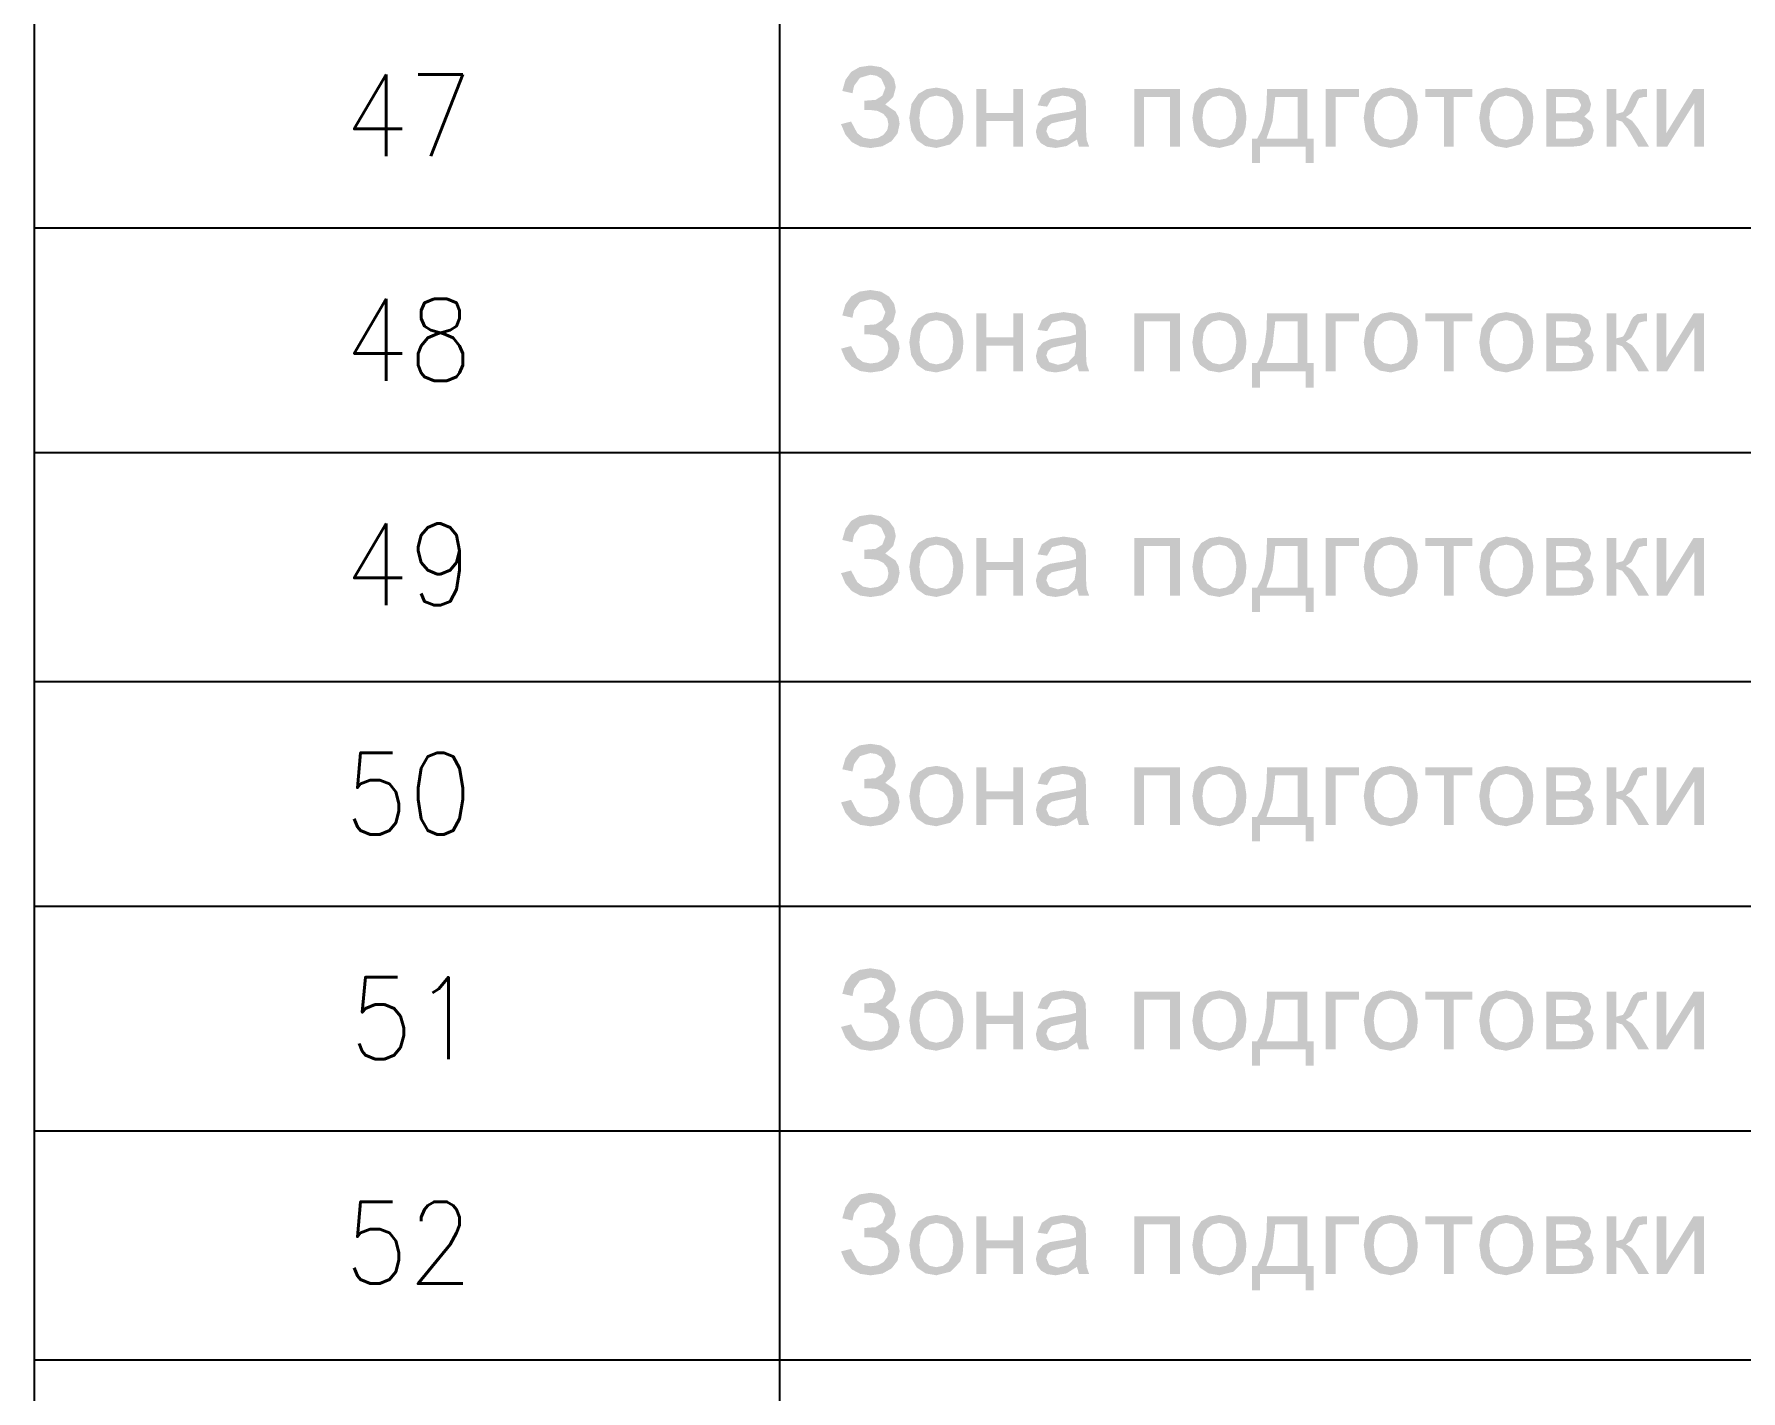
# Model space of a CAD drawing. Header units: millimetres. Extents: x 0 to 420, y 0 to 297.
# Drawn here: x 28.91 to 44.04, y 137.61 to 149.63 of the extents above; entities that cross this region are included whole.
import ezdxf

# ---------------------------------------------------------------- set-up
doc = ezdxf.new("R2010")
doc.units = ezdxf.units.MM
doc.layers.get('0').update_dxf_attribs({"linetype": 'CONTINUOUS'})
doc.styles.get("Standard").update_dxf_attribs({"font": 'STANDARD'})

msp = doc.modelspace()

# ---------------------------------------------------------------- hatches: boundary and pattern name
at = {"true_color": 0x0000fb}
for points in [[(36.063151, 148.831873), (36.152448, 148.855024), (36.207018, 148.751946), (36.258212, 148.713017), (36.323876, 148.700132), (36.390159, 148.709641), (36.440733, 148.738166), (36.472979, 148.780334), (36.483728, 148.83077), (36.47229, 148.88286), (36.438528, 148.923374), (36.384854, 148.949419), (36.315056, 148.958101), (36.270408, 148.958101), (36.270408, 149.039681), (36.369075, 149.046847), (36.429709, 149.08488), (36.456167, 149.154885), (36.419787, 149.235362), (36.377481, 149.260925), (36.322773, 149.269538), (36.231272, 149.242528), (36.178906, 149.171972), (36.164574, 149.105827), (36.074726, 149.126222), (36.102726, 149.2247), (36.153619, 149.295169), (36.227353, 149.337527), (36.323876, 149.351669), (36.416549, 149.337199), (36.488138, 149.293791), (36.533544, 149.231297), (36.548772, 149.159295), (36.525345, 149.071238), (36.455616, 149.005505), (36.546015, 148.944321), (36.573301, 148.893815), (36.582396, 148.834629), (36.564619, 148.750362), (36.511289, 148.681391), (36.42902, 148.635502), (36.324427, 148.620206), (36.232753, 148.633435), (36.158649, 148.673123), (36.102115, 148.739269)], [(37.262359, 149.144412), (37.349451, 149.144412), (37.349451, 148.931643), (37.58978, 148.931643), (37.58978, 149.144412), (37.676872, 149.144412), (37.676872, 148.632333), (37.58978, 148.632333), (37.58978, 148.859433), (37.349451, 148.859433), (37.349451, 148.632333), (37.262359, 148.632333)], [(38.661616, 149.144412), (39.065657, 149.144412), (39.065657, 148.632333), (38.979116, 148.632333), (38.979116, 149.072754), (38.748708, 149.072754), (38.748708, 148.632333), (38.661616, 148.632333)], [(40.358695, 149.144412), (40.653596, 149.144412), (40.653596, 149.072754), (40.445787, 149.072754), (40.445787, 148.632333), (40.358695, 148.632333)], [(41.241101, 149.144412), (41.657268, 149.144412), (41.657268, 149.072754), (41.492455, 149.072754), (41.492455, 148.632333), (41.406465, 148.632333), (41.406465, 149.072754), (41.241101, 149.072754)], [(42.847181, 149.144412), (42.934273, 149.144412), (42.934273, 148.923374), (42.992151, 148.938808), (43.012546, 148.969883), (43.041209, 149.031964), (43.063947, 149.082056), (43.08255, 149.11189), (43.11893, 149.137797), (43.186179, 149.144412), (43.203266, 149.144412), (43.203266, 149.072754), (43.179013, 149.073305), (43.135467, 149.062832), (43.122306, 149.041748), (43.104599, 148.999993), (43.068218, 148.93054), (43.017507, 148.895262), (43.073042, 148.861776), (43.12775, 148.791083), (43.222559, 148.632333), (43.127199, 148.632333), (43.034594, 148.791083), (42.984434, 148.853921), (42.934273, 148.869355), (42.934273, 148.632333), (42.847181, 148.632333)], [(43.289922, 149.144412), (43.377014, 149.144412), (43.377014, 148.754151), (43.617344, 149.144412), (43.71105, 149.144412), (43.71105, 148.632333), (43.62451, 148.632333), (43.62451, 149.020388), (43.383629, 148.632333), (43.289922, 148.632333)], [(36.063151, 146.842206), (36.152448, 146.865357), (36.207018, 146.76228), (36.258212, 146.72335), (36.323876, 146.710466), (36.390159, 146.719974), (36.440733, 146.748499), (36.472979, 146.790667), (36.483728, 146.841104), (36.47229, 146.893193), (36.438528, 146.933708), (36.384854, 146.959753), (36.315056, 146.968434), (36.270408, 146.968434), (36.270408, 147.050014), (36.369075, 147.05718), (36.429709, 147.095214), (36.456167, 147.165218), (36.419787, 147.245696), (36.377481, 147.271258), (36.322773, 147.279871), (36.231272, 147.252861), (36.178906, 147.182306), (36.164574, 147.11616), (36.074726, 147.136555), (36.102726, 147.235033), (36.153619, 147.305502), (36.227353, 147.34786), (36.323876, 147.362002), (36.416549, 147.347533), (36.488138, 147.304124), (36.533544, 147.24163), (36.548772, 147.169628), (36.525345, 147.081571), (36.455616, 147.015839), (36.546015, 146.954654), (36.573301, 146.904149), (36.582396, 146.844962), (36.564619, 146.760695), (36.511289, 146.691724), (36.42902, 146.645836), (36.324427, 146.630539), (36.232753, 146.643769), (36.158649, 146.683456), (36.102115, 146.749602)], [(37.262359, 147.154745), (37.349451, 147.154745), (37.349451, 146.941976), (37.58978, 146.941976), (37.58978, 147.154745), (37.676872, 147.154745), (37.676872, 146.642666), (37.58978, 146.642666), (37.58978, 146.869767), (37.349451, 146.869767), (37.349451, 146.642666), (37.262359, 146.642666)], [(38.661616, 147.154745), (39.065657, 147.154745), (39.065657, 146.642666), (38.979116, 146.642666), (38.979116, 147.083087), (38.748708, 147.083087), (38.748708, 146.642666), (38.661616, 146.642666)], [(40.358695, 147.154745), (40.653596, 147.154745), (40.653596, 147.083087), (40.445787, 147.083087), (40.445787, 146.642666), (40.358695, 146.642666)], [(41.241101, 147.154745), (41.657268, 147.154745), (41.657268, 147.083087), (41.492455, 147.083087), (41.492455, 146.642666), (41.406465, 146.642666), (41.406465, 147.083087), (41.241101, 147.083087)], [(42.847181, 147.154745), (42.934273, 147.154745), (42.934273, 146.933708), (42.992151, 146.949142), (43.012546, 146.980217), (43.041209, 147.042297), (43.063947, 147.092389), (43.08255, 147.122223), (43.11893, 147.14813), (43.186179, 147.154745), (43.203266, 147.154745), (43.203266, 147.083087), (43.179013, 147.083638), (43.135467, 147.073165), (43.122306, 147.052081), (43.104599, 147.010327), (43.068218, 146.940874), (43.017507, 146.905596), (43.073042, 146.872109), (43.12775, 146.801416), (43.222559, 146.642666), (43.127199, 146.642666), (43.034594, 146.801416), (42.984434, 146.864255), (42.934273, 146.879689), (42.934273, 146.642666), (42.847181, 146.642666)], [(43.289922, 147.154745), (43.377014, 147.154745), (43.377014, 146.764485), (43.617344, 147.154745), (43.71105, 147.154745), (43.71105, 146.642666), (43.62451, 146.642666), (43.62451, 147.030722), (43.383629, 146.642666), (43.289922, 146.642666)], [(36.063151, 144.852539), (36.152448, 144.87569), (36.207018, 144.772613), (36.258212, 144.733684), (36.323876, 144.720799), (36.390159, 144.730307), (36.440733, 144.758833), (36.472979, 144.801001), (36.483728, 144.851437), (36.47229, 144.903527), (36.438528, 144.944041), (36.384854, 144.970086), (36.315056, 144.978768), (36.270408, 144.978768), (36.270408, 145.060348), (36.369075, 145.067513), (36.429709, 145.105547), (36.456167, 145.175552), (36.419787, 145.256029), (36.377481, 145.281592), (36.322773, 145.290204), (36.231272, 145.263195), (36.178906, 145.192639), (36.164574, 145.126493), (36.074726, 145.146888), (36.102726, 145.245366), (36.153619, 145.315836), (36.227353, 145.358193), (36.323876, 145.372335), (36.416549, 145.357866), (36.488138, 145.314458), (36.533544, 145.251964), (36.548772, 145.179961), (36.525345, 145.091905), (36.455616, 145.026172), (36.546015, 144.964987), (36.573301, 144.914482), (36.582396, 144.855295), (36.564619, 144.771028), (36.511289, 144.702058), (36.42902, 144.656169), (36.324427, 144.640873), (36.232753, 144.654102), (36.158649, 144.693789), (36.102115, 144.759935)], [(37.262359, 145.165078), (37.349451, 145.165078), (37.349451, 144.952309), (37.58978, 144.952309), (37.58978, 145.165078), (37.676872, 145.165078), (37.676872, 144.652999), (37.58978, 144.652999), (37.58978, 144.8801), (37.349451, 144.8801), (37.349451, 144.652999), (37.262359, 144.652999)], [(38.661616, 145.165078), (39.065657, 145.165078), (39.065657, 144.652999), (38.979116, 144.652999), (38.979116, 145.09342), (38.748708, 145.09342), (38.748708, 144.652999), (38.661616, 144.652999)], [(40.358695, 145.165078), (40.653596, 145.165078), (40.653596, 145.09342), (40.445787, 145.09342), (40.445787, 144.652999), (40.358695, 144.652999)], [(41.241101, 145.165078), (41.657268, 145.165078), (41.657268, 145.09342), (41.492455, 145.09342), (41.492455, 144.652999), (41.406465, 144.652999), (41.406465, 145.09342), (41.241101, 145.09342)], [(42.847181, 145.165078), (42.934273, 145.165078), (42.934273, 144.944041), (42.992151, 144.959475), (43.012546, 144.99055), (43.041209, 145.05263), (43.063947, 145.102722), (43.08255, 145.132557), (43.11893, 145.158464), (43.186179, 145.165078), (43.203266, 145.165078), (43.203266, 145.09342), (43.179013, 145.093972), (43.135467, 145.083499), (43.122306, 145.062415), (43.104599, 145.02066), (43.068218, 144.951207), (43.017507, 144.915929), (43.073042, 144.882443), (43.12775, 144.811749), (43.222559, 144.652999), (43.127199, 144.652999), (43.034594, 144.811749), (42.984434, 144.874588), (42.934273, 144.890022), (42.934273, 144.652999), (42.847181, 144.652999)], [(43.289922, 145.165078), (43.377014, 145.165078), (43.377014, 144.774818), (43.617344, 145.165078), (43.71105, 145.165078), (43.71105, 144.652999), (43.62451, 144.652999), (43.62451, 145.041055), (43.383629, 144.652999), (43.289922, 144.652999)], [(36.063151, 142.820539), (36.152448, 142.84369), (36.207018, 142.740613), (36.258212, 142.701684), (36.323876, 142.688799), (36.390159, 142.698307), (36.440733, 142.726833), (36.472979, 142.769001), (36.483728, 142.819437), (36.47229, 142.871527), (36.438528, 142.912041), (36.384854, 142.938086), (36.315056, 142.946768), (36.270408, 142.946768), (36.270408, 143.028348), (36.369075, 143.035513), (36.429709, 143.073547), (36.456167, 143.143552), (36.419787, 143.224029), (36.377481, 143.249592), (36.322773, 143.258204), (36.231272, 143.231195), (36.178906, 143.160639), (36.164574, 143.094493), (36.074726, 143.114888), (36.102726, 143.213366), (36.153619, 143.283836), (36.227353, 143.326193), (36.323876, 143.340335), (36.416549, 143.325866), (36.488138, 143.282458), (36.533544, 143.219964), (36.548772, 143.147961), (36.525345, 143.059905), (36.455616, 142.994172), (36.546015, 142.932987), (36.573301, 142.882482), (36.582396, 142.823295), (36.564619, 142.739028), (36.511289, 142.670058), (36.42902, 142.624169), (36.324427, 142.608873), (36.232753, 142.622102), (36.158649, 142.661789), (36.102115, 142.727935)], [(37.262359, 143.133078), (37.349451, 143.133078), (37.349451, 142.920309), (37.58978, 142.920309), (37.58978, 143.133078), (37.676872, 143.133078), (37.676872, 142.620999), (37.58978, 142.620999), (37.58978, 142.8481), (37.349451, 142.8481), (37.349451, 142.620999), (37.262359, 142.620999)], [(38.661616, 143.133078), (39.065657, 143.133078), (39.065657, 142.620999), (38.979116, 142.620999), (38.979116, 143.06142), (38.748708, 143.06142), (38.748708, 142.620999), (38.661616, 142.620999)], [(40.358695, 143.133078), (40.653596, 143.133078), (40.653596, 143.06142), (40.445787, 143.06142), (40.445787, 142.620999), (40.358695, 142.620999)], [(41.241101, 143.133078), (41.657268, 143.133078), (41.657268, 143.06142), (41.492455, 143.06142), (41.492455, 142.620999), (41.406465, 142.620999), (41.406465, 143.06142), (41.241101, 143.06142)], [(42.847181, 143.133078), (42.934273, 143.133078), (42.934273, 142.912041), (42.992151, 142.927475), (43.012546, 142.95855), (43.041209, 143.020631), (43.063947, 143.070722), (43.08255, 143.100557), (43.11893, 143.126464), (43.186179, 143.133078), (43.203266, 143.133078), (43.203266, 143.06142), (43.179013, 143.061972), (43.135467, 143.051499), (43.122306, 143.030415), (43.104599, 142.98866), (43.068218, 142.919207), (43.017507, 142.883929), (43.073042, 142.850443), (43.12775, 142.779749), (43.222559, 142.620999), (43.127199, 142.620999), (43.034594, 142.779749), (42.984434, 142.842588), (42.934273, 142.858022), (42.934273, 142.620999), (42.847181, 142.620999)], [(43.289922, 143.133078), (43.377014, 143.133078), (43.377014, 142.742818), (43.617344, 143.133078), (43.71105, 143.133078), (43.71105, 142.620999), (43.62451, 142.620999), (43.62451, 143.009055), (43.383629, 142.620999), (43.289922, 142.620999)], [(36.063151, 140.830873), (36.152448, 140.854024), (36.207018, 140.750946), (36.258212, 140.712017), (36.323876, 140.699132), (36.390159, 140.708641), (36.440733, 140.737166), (36.472979, 140.779334), (36.483728, 140.82977), (36.47229, 140.88186), (36.438528, 140.922374), (36.384854, 140.948419), (36.315056, 140.957101), (36.270408, 140.957101), (36.270408, 141.038681), (36.369075, 141.045847), (36.429709, 141.083881), (36.456167, 141.153885), (36.419787, 141.234362), (36.377481, 141.259925), (36.322773, 141.268538), (36.231272, 141.241528), (36.178906, 141.170973), (36.164574, 141.104827), (36.074726, 141.125222), (36.102726, 141.2237), (36.153619, 141.294169), (36.227353, 141.336527), (36.323876, 141.350669), (36.416549, 141.336199), (36.488138, 141.292791), (36.533544, 141.230297), (36.548772, 141.158295), (36.525345, 141.070238), (36.455616, 141.004506), (36.546015, 140.943321), (36.573301, 140.892816), (36.582396, 140.833629), (36.564619, 140.749362), (36.511289, 140.680391), (36.42902, 140.634502), (36.324427, 140.619206), (36.232753, 140.632435), (36.158649, 140.672123), (36.102115, 140.738269)], [(37.262359, 141.143412), (37.349451, 141.143412), (37.349451, 140.930643), (37.58978, 140.930643), (37.58978, 141.143412), (37.676872, 141.143412), (37.676872, 140.631333), (37.58978, 140.631333), (37.58978, 140.858433), (37.349451, 140.858433), (37.349451, 140.631333), (37.262359, 140.631333)], [(38.661616, 141.143412), (39.065657, 141.143412), (39.065657, 140.631333), (38.979116, 140.631333), (38.979116, 141.071754), (38.748708, 141.071754), (38.748708, 140.631333), (38.661616, 140.631333)], [(40.358695, 141.143412), (40.653596, 141.143412), (40.653596, 141.071754), (40.445787, 141.071754), (40.445787, 140.631333), (40.358695, 140.631333)], [(41.241101, 141.143412), (41.657268, 141.143412), (41.657268, 141.071754), (41.492455, 141.071754), (41.492455, 140.631333), (41.406465, 140.631333), (41.406465, 141.071754), (41.241101, 141.071754)], [(42.847181, 141.143412), (42.934273, 141.143412), (42.934273, 140.922374), (42.992151, 140.937808), (43.012546, 140.968883), (43.041209, 141.030964), (43.063947, 141.081056), (43.08255, 141.11089), (43.11893, 141.136797), (43.186179, 141.143412), (43.203266, 141.143412), (43.203266, 141.071754), (43.179013, 141.072305), (43.135467, 141.061832), (43.122306, 141.040748), (43.104599, 140.998993), (43.068218, 140.92954), (43.017507, 140.894262), (43.073042, 140.860776), (43.12775, 140.790083), (43.222559, 140.631333), (43.127199, 140.631333), (43.034594, 140.790083), (42.984434, 140.852921), (42.934273, 140.868355), (42.934273, 140.631333), (42.847181, 140.631333)], [(43.289922, 141.143412), (43.377014, 141.143412), (43.377014, 140.753151), (43.617344, 141.143412), (43.71105, 141.143412), (43.71105, 140.631333), (43.62451, 140.631333), (43.62451, 141.019388), (43.383629, 140.631333), (43.289922, 140.631333)], [(36.063151, 138.841206), (36.152448, 138.864357), (36.207018, 138.76128), (36.258212, 138.72235), (36.323876, 138.709466), (36.390159, 138.718974), (36.440733, 138.747499), (36.472979, 138.789667), (36.483728, 138.840104), (36.47229, 138.892193), (36.438528, 138.932708), (36.384854, 138.958753), (36.315056, 138.967434), (36.270408, 138.967434), (36.270408, 139.049014), (36.369075, 139.05618), (36.429709, 139.094214), (36.456167, 139.164218), (36.419787, 139.244696), (36.377481, 139.270258), (36.322773, 139.278871), (36.231272, 139.251861), (36.178906, 139.181306), (36.164574, 139.11516), (36.074726, 139.135555), (36.102726, 139.234033), (36.153619, 139.304502), (36.227353, 139.34686), (36.323876, 139.361002), (36.416549, 139.346533), (36.488138, 139.303124), (36.533544, 139.24063), (36.548772, 139.168628), (36.525345, 139.080571), (36.455616, 139.014839), (36.546015, 138.953654), (36.573301, 138.903149), (36.582396, 138.843962), (36.564619, 138.759695), (36.511289, 138.690724), (36.42902, 138.644836), (36.324427, 138.629539), (36.232753, 138.642769), (36.158649, 138.682456), (36.102115, 138.748602)], [(37.262359, 139.153745), (37.349451, 139.153745), (37.349451, 138.940976), (37.58978, 138.940976), (37.58978, 139.153745), (37.676872, 139.153745), (37.676872, 138.641666), (37.58978, 138.641666), (37.58978, 138.868767), (37.349451, 138.868767), (37.349451, 138.641666), (37.262359, 138.641666)], [(38.661616, 139.153745), (39.065657, 139.153745), (39.065657, 138.641666), (38.979116, 138.641666), (38.979116, 139.082087), (38.748708, 139.082087), (38.748708, 138.641666), (38.661616, 138.641666)], [(40.358695, 139.153745), (40.653596, 139.153745), (40.653596, 139.082087), (40.445787, 139.082087), (40.445787, 138.641666), (40.358695, 138.641666)], [(41.241101, 139.153745), (41.657268, 139.153745), (41.657268, 139.082087), (41.492455, 139.082087), (41.492455, 138.641666), (41.406465, 138.641666), (41.406465, 139.082087), (41.241101, 139.082087)], [(42.847181, 139.153745), (42.934273, 139.153745), (42.934273, 138.932708), (42.992151, 138.948142), (43.012546, 138.979217), (43.041209, 139.041297), (43.063947, 139.091389), (43.08255, 139.121223), (43.11893, 139.147131), (43.186179, 139.153745), (43.203266, 139.153745), (43.203266, 139.082087), (43.179013, 139.082638), (43.135467, 139.072165), (43.122306, 139.051081), (43.104599, 139.009327), (43.068218, 138.939874), (43.017507, 138.904596), (43.073042, 138.871109), (43.12775, 138.800416), (43.222559, 138.641666), (43.127199, 138.641666), (43.034594, 138.800416), (42.984434, 138.863255), (42.934273, 138.878689), (42.934273, 138.641666), (42.847181, 138.641666)], [(43.289922, 139.153745), (43.377014, 139.153745), (43.377014, 138.763485), (43.617344, 139.153745), (43.71105, 139.153745), (43.71105, 138.641666), (43.62451, 138.641666), (43.62451, 139.029722), (43.383629, 138.641666), (43.289922, 138.641666)]]:
    msp.add_hatch(color=0, dxfattribs=at).paths.add_polyline_path(points, flags=0)
h = msp.add_hatch(color=0, dxfattribs=at)
h.paths.add_polyline_path([(36.668519, 148.888648), (36.688087, 149.012327), (36.747342, 149.099212), (36.820585, 149.141656), (36.908297, 149.155987), (37.004278, 149.138624), (37.080828, 149.086534), (37.131195, 149.004196), (37.148076, 148.895814), (37.140634, 148.807068), (37.11831, 148.73982), (37.032321, 148.652176), (36.908297, 148.620757), (36.811146, 148.637845), (36.734664, 148.689659), (36.685055, 148.773651)], flags=0)
h.paths.add_polyline_path([(36.757264, 148.888648), (36.768013, 148.802176), (36.800259, 148.740922), (36.848697, 148.704473), (36.908297, 148.692415), (36.967415, 148.704542), (37.015784, 148.741473), (37.04803, 148.803416), (37.058779, 148.891404), (37.04803, 148.9745), (37.015784, 149.035271), (36.967415, 149.071996), (36.908297, 149.084329), (36.848697, 149.071996), (36.800259, 149.035271), (36.768013, 148.974155)], flags=0)
h = msp.add_hatch(color=0, dxfattribs=at)
h.paths.add_polyline_path([(38.153675, 148.695722), (38.06052, 148.637294), (37.964608, 148.620757), (37.889919, 148.631093), (37.835073, 148.662098), (37.801104, 148.708952), (37.789873, 148.76738), (37.806961, 148.835731), (37.851609, 148.885892), (37.914448, 148.914555), (37.991618, 148.927784), (38.082431, 148.941013), (38.145958, 148.95755), (38.146509, 148.98015), (38.140377, 149.02528), (38.122256, 149.055115), (38.080501, 149.076957), (38.023037, 149.084329), (37.932638, 149.062832), (37.889643, 148.986764), (37.804756, 148.99834), (37.84279, 149.086534), (37.919409, 149.137797), (38.035715, 149.155987), (38.1421, 149.140553), (38.202733, 149.101417), (38.229743, 149.042988), (38.234153, 148.962511), (38.234153, 148.846755), (38.235462, 148.748019), (38.239665, 148.693518), (38.261713, 148.632333), (38.170763, 148.632333)], flags=0)
h.paths.add_polyline_path([(38.145958, 148.889199), (38.086909, 148.871285), (38.004296, 148.856677), (37.928779, 148.839038), (37.894604, 148.810926), (37.882477, 148.769585), (37.908384, 148.711708), (37.985554, 148.688557), (38.074851, 148.710605), (38.132178, 148.770688), (38.145958, 148.85778)], flags=0)
h = msp.add_hatch(color=0, dxfattribs=at)
h.paths.add_polyline_path([(39.176279, 148.888648), (39.195847, 149.012327), (39.255103, 149.099212), (39.328345, 149.141656), (39.416058, 149.155987), (39.512038, 149.138624), (39.588588, 149.086534), (39.638955, 149.004196), (39.655836, 148.895814), (39.648395, 148.807068), (39.626071, 148.73982), (39.540081, 148.652176), (39.416058, 148.620757), (39.318906, 148.637845), (39.242425, 148.689659), (39.192815, 148.773651)], flags=0)
h.paths.add_polyline_path([(39.265025, 148.888648), (39.275773, 148.802176), (39.308019, 148.740922), (39.356457, 148.704473), (39.416058, 148.692415), (39.475175, 148.704542), (39.523544, 148.741473), (39.555791, 148.803416), (39.566539, 148.891404), (39.555791, 148.9745), (39.523544, 149.035271), (39.475175, 149.071996), (39.416058, 149.084329), (39.356457, 149.071996), (39.308019, 149.035271), (39.275773, 148.974155)], flags=0)
h = msp.add_hatch(color=0, dxfattribs=at)
h.paths.add_polyline_path([(39.837918, 149.144412), (40.195106, 149.144412), (40.195106, 148.703991), (40.250779, 148.703991), (40.250779, 148.487363), (40.179121, 148.487363), (40.179121, 148.632333), (39.776182, 148.632333), (39.776182, 148.487363), (39.704524, 148.487363), (39.704524, 148.703991), (39.750275, 148.703991), (39.789859, 148.778), (39.817661, 148.876039), (39.833681, 148.998159)], flags=0)
h.paths.add_polyline_path([(39.910679, 149.072754), (39.886356, 148.855713), (39.833509, 148.703991), (40.108565, 148.703991), (40.108565, 149.072754)], flags=0)
h = msp.add_hatch(color=0, dxfattribs=at)
h.paths.add_polyline_path([(40.694665, 148.888648), (40.714233, 149.012327), (40.773489, 149.099212), (40.846732, 149.141656), (40.934444, 149.155987), (41.030424, 149.138624), (41.106974, 149.086534), (41.157341, 149.004196), (41.174222, 148.895814), (41.166781, 148.807068), (41.144457, 148.73982), (41.058467, 148.652176), (40.934444, 148.620757), (40.837292, 148.637845), (40.760811, 148.689659), (40.711202, 148.773651)], flags=0)
h.paths.add_polyline_path([(40.783411, 148.888648), (40.794159, 148.802176), (40.826406, 148.740922), (40.874844, 148.704473), (40.934444, 148.692415), (40.993562, 148.704542), (41.041931, 148.741473), (41.074177, 148.803416), (41.084926, 148.891404), (41.074177, 148.9745), (41.041931, 149.035271), (40.993562, 149.071996), (40.934444, 149.084329), (40.874844, 149.071996), (40.826406, 149.035271), (40.794159, 148.974155)], flags=0)
h = msp.add_hatch(color=0, dxfattribs=at)
h.paths.add_polyline_path([(41.718364, 148.888648), (41.737932, 149.012327), (41.797188, 149.099212), (41.870431, 149.141656), (41.958143, 149.155987), (42.054123, 149.138624), (42.130673, 149.086534), (42.181041, 149.004196), (42.197922, 148.895814), (42.19048, 148.807068), (42.168156, 148.73982), (42.082166, 148.652176), (41.958143, 148.620757), (41.860991, 148.637845), (41.78451, 148.689659), (41.734901, 148.773651)], flags=0)
h.paths.add_polyline_path([(41.80711, 148.888648), (41.817859, 148.802176), (41.850105, 148.740922), (41.898543, 148.704473), (41.958143, 148.692415), (42.017261, 148.704542), (42.06563, 148.741473), (42.097876, 148.803416), (42.108625, 148.891404), (42.097876, 148.9745), (42.06563, 149.035271), (42.017261, 149.071996), (41.958143, 149.084329), (41.898543, 149.071996), (41.850105, 149.035271), (41.817859, 148.974155)], flags=0)
h = msp.add_hatch(color=0, dxfattribs=at)
h.paths.add_polyline_path([(42.312204, 149.144412), (42.512296, 149.144412), (42.576443, 149.141242), (42.621987, 149.132285), (42.683723, 149.087085), (42.709631, 149.008813), (42.694197, 148.944321), (42.648997, 148.899121), (42.708528, 148.853921), (42.732782, 148.775649), (42.717141, 148.712121), (42.680416, 148.667611), (42.622539, 148.641083), (42.543164, 148.632333), (42.312204, 148.632333)], flags=0)
h.paths.add_polyline_path([(42.399296, 148.928887), (42.491901, 148.928887), (42.567417, 148.934399), (42.6049, 148.958101), (42.621436, 149.000545), (42.592773, 149.056769), (42.553843, 149.068689), (42.494657, 149.072754), (42.399296, 149.072754)], flags=0)
h.paths.add_polyline_path([(42.399296, 148.703991), (42.513398, 148.703991), (42.575479, 148.708194), (42.614822, 148.721078), (42.643485, 148.780058), (42.6275, 148.825258), (42.586158, 148.852268), (42.504027, 148.85778), (42.399296, 148.85778)], flags=0)
h = msp.add_hatch(color=0, dxfattribs=at)
h.paths.add_polyline_path([(36.668519, 146.898981), (36.688087, 147.02266), (36.747342, 147.109545), (36.820585, 147.151989), (36.908297, 147.166321), (37.004278, 147.148957), (37.080828, 147.096867), (37.131195, 147.01453), (37.148076, 146.906147), (37.140634, 146.817401), (37.11831, 146.750153), (37.032321, 146.66251), (36.908297, 146.631091), (36.811146, 146.648178), (36.734664, 146.699992), (36.685055, 146.783984)], flags=0)
h.paths.add_polyline_path([(36.757264, 146.898981), (36.768013, 146.812509), (36.800259, 146.751255), (36.848697, 146.714806), (36.908297, 146.702749), (36.967415, 146.714875), (37.015784, 146.751807), (37.04803, 146.81375), (37.058779, 146.901737), (37.04803, 146.984833), (37.015784, 147.045604), (36.967415, 147.082329), (36.908297, 147.094663), (36.848697, 147.082329), (36.800259, 147.045604), (36.768013, 146.984488)], flags=0)
h = msp.add_hatch(color=0, dxfattribs=at)
h.paths.add_polyline_path([(38.153675, 146.706056), (38.06052, 146.647627), (37.964608, 146.631091), (37.889919, 146.641426), (37.835073, 146.672432), (37.801104, 146.719285), (37.789873, 146.777714), (37.806961, 146.846065), (37.851609, 146.896225), (37.914448, 146.924888), (37.991618, 146.938117), (38.082431, 146.951347), (38.145958, 146.967883), (38.146509, 146.990483), (38.140377, 147.035614), (38.122256, 147.065448), (38.080501, 147.08729), (38.023037, 147.094663), (37.932638, 147.073165), (37.889643, 146.997098), (37.804756, 147.008673), (37.84279, 147.096867), (37.919409, 147.14813), (38.035715, 147.166321), (38.1421, 147.150887), (38.202733, 147.11175), (38.229743, 147.053321), (38.234153, 146.972844), (38.234153, 146.857089), (38.235462, 146.758352), (38.239665, 146.703851), (38.261713, 146.642666), (38.170763, 146.642666)], flags=0)
h.paths.add_polyline_path([(38.145958, 146.899532), (38.086909, 146.881618), (38.004296, 146.867011), (37.928779, 146.849372), (37.894604, 146.82126), (37.882477, 146.779919), (37.908384, 146.722041), (37.985554, 146.69889), (38.074851, 146.720939), (38.132178, 146.781021), (38.145958, 146.868113)], flags=0)
h = msp.add_hatch(color=0, dxfattribs=at)
h.paths.add_polyline_path([(39.176279, 146.898981), (39.195847, 147.02266), (39.255103, 147.109545), (39.328345, 147.151989), (39.416058, 147.166321), (39.512038, 147.148957), (39.588588, 147.096867), (39.638955, 147.01453), (39.655836, 146.906147), (39.648395, 146.817401), (39.626071, 146.750153), (39.540081, 146.66251), (39.416058, 146.631091), (39.318906, 146.648178), (39.242425, 146.699992), (39.192815, 146.783984)], flags=0)
h.paths.add_polyline_path([(39.265025, 146.898981), (39.275773, 146.812509), (39.308019, 146.751255), (39.356457, 146.714806), (39.416058, 146.702749), (39.475175, 146.714875), (39.523544, 146.751807), (39.555791, 146.81375), (39.566539, 146.901737), (39.555791, 146.984833), (39.523544, 147.045604), (39.475175, 147.082329), (39.416058, 147.094663), (39.356457, 147.082329), (39.308019, 147.045604), (39.275773, 146.984488)], flags=0)
h = msp.add_hatch(color=0, dxfattribs=at)
h.paths.add_polyline_path([(39.837918, 147.154745), (40.195106, 147.154745), (40.195106, 146.714324), (40.250779, 146.714324), (40.250779, 146.497696), (40.179121, 146.497696), (40.179121, 146.642666), (39.776182, 146.642666), (39.776182, 146.497696), (39.704524, 146.497696), (39.704524, 146.714324), (39.750275, 146.714324), (39.789859, 146.788333), (39.817661, 146.886372), (39.833681, 147.008492)], flags=0)
h.paths.add_polyline_path([(39.910679, 147.083087), (39.886356, 146.866046), (39.833509, 146.714324), (40.108565, 146.714324), (40.108565, 147.083087)], flags=0)
h = msp.add_hatch(color=0, dxfattribs=at)
h.paths.add_polyline_path([(40.694665, 146.898981), (40.714233, 147.02266), (40.773489, 147.109545), (40.846732, 147.151989), (40.934444, 147.166321), (41.030424, 147.148957), (41.106974, 147.096867), (41.157341, 147.01453), (41.174222, 146.906147), (41.166781, 146.817401), (41.144457, 146.750153), (41.058467, 146.66251), (40.934444, 146.631091), (40.837292, 146.648178), (40.760811, 146.699992), (40.711202, 146.783984)], flags=0)
h.paths.add_polyline_path([(40.783411, 146.898981), (40.794159, 146.812509), (40.826406, 146.751255), (40.874844, 146.714806), (40.934444, 146.702749), (40.993562, 146.714875), (41.041931, 146.751807), (41.074177, 146.81375), (41.084926, 146.901737), (41.074177, 146.984833), (41.041931, 147.045604), (40.993562, 147.082329), (40.934444, 147.094663), (40.874844, 147.082329), (40.826406, 147.045604), (40.794159, 146.984488)], flags=0)
h = msp.add_hatch(color=0, dxfattribs=at)
h.paths.add_polyline_path([(41.718364, 146.898981), (41.737932, 147.02266), (41.797188, 147.109545), (41.870431, 147.151989), (41.958143, 147.166321), (42.054123, 147.148957), (42.130673, 147.096867), (42.181041, 147.01453), (42.197922, 146.906147), (42.19048, 146.817401), (42.168156, 146.750153), (42.082166, 146.66251), (41.958143, 146.631091), (41.860991, 146.648178), (41.78451, 146.699992), (41.734901, 146.783984)], flags=0)
h.paths.add_polyline_path([(41.80711, 146.898981), (41.817859, 146.812509), (41.850105, 146.751255), (41.898543, 146.714806), (41.958143, 146.702749), (42.017261, 146.714875), (42.06563, 146.751807), (42.097876, 146.81375), (42.108625, 146.901737), (42.097876, 146.984833), (42.06563, 147.045604), (42.017261, 147.082329), (41.958143, 147.094663), (41.898543, 147.082329), (41.850105, 147.045604), (41.817859, 146.984488)], flags=0)
h = msp.add_hatch(color=0, dxfattribs=at)
h.paths.add_polyline_path([(42.312204, 147.154745), (42.512296, 147.154745), (42.576443, 147.151576), (42.621987, 147.142618), (42.683723, 147.097419), (42.709631, 147.019146), (42.694197, 146.954654), (42.648997, 146.909454), (42.708528, 146.864255), (42.732782, 146.785982), (42.717141, 146.722454), (42.680416, 146.677944), (42.622539, 146.651417), (42.543164, 146.642666), (42.312204, 146.642666)], flags=0)
h.paths.add_polyline_path([(42.399296, 146.93922), (42.491901, 146.93922), (42.567417, 146.944732), (42.6049, 146.968434), (42.621436, 147.010878), (42.592773, 147.067102), (42.553843, 147.079022), (42.494657, 147.083087), (42.399296, 147.083087)], flags=0)
h.paths.add_polyline_path([(42.399296, 146.714324), (42.513398, 146.714324), (42.575479, 146.718527), (42.614822, 146.731412), (42.643485, 146.790392), (42.6275, 146.835591), (42.586158, 146.862601), (42.504027, 146.868113), (42.399296, 146.868113)], flags=0)
h = msp.add_hatch(color=0, dxfattribs=at)
h.paths.add_polyline_path([(36.668519, 144.909315), (36.688087, 145.032993), (36.747342, 145.119879), (36.820585, 145.162322), (36.908297, 145.176654), (37.004278, 145.159291), (37.080828, 145.107201), (37.131195, 145.024863), (37.148076, 144.91648), (37.140634, 144.827735), (37.11831, 144.760486), (37.032321, 144.672843), (36.908297, 144.641424), (36.811146, 144.658512), (36.734664, 144.710326), (36.685055, 144.794317)], flags=0)
h.paths.add_polyline_path([(36.757264, 144.909315), (36.768013, 144.822843), (36.800259, 144.761589), (36.848697, 144.72514), (36.908297, 144.713082), (36.967415, 144.725209), (37.015784, 144.76214), (37.04803, 144.824083), (37.058779, 144.912071), (37.04803, 144.995166), (37.015784, 145.055938), (36.967415, 145.092663), (36.908297, 145.104996), (36.848697, 145.092663), (36.800259, 145.055938), (36.768013, 144.994822)], flags=0)
h = msp.add_hatch(color=0, dxfattribs=at)
h.paths.add_polyline_path([(38.153675, 144.716389), (38.06052, 144.65796), (37.964608, 144.641424), (37.889919, 144.651759), (37.835073, 144.682765), (37.801104, 144.729618), (37.789873, 144.788047), (37.806961, 144.856398), (37.851609, 144.906558), (37.914448, 144.935222), (37.991618, 144.948451), (38.082431, 144.96168), (38.145958, 144.978216), (38.146509, 145.000816), (38.140377, 145.045947), (38.122256, 145.075782), (38.080501, 145.097623), (38.023037, 145.104996), (37.932638, 145.083499), (37.889643, 145.007431), (37.804756, 145.019006), (37.84279, 145.107201), (37.919409, 145.158464), (38.035715, 145.176654), (38.1421, 145.16122), (38.202733, 145.122084), (38.229743, 145.063655), (38.234153, 144.983177), (38.234153, 144.867422), (38.235462, 144.768686), (38.239665, 144.714184), (38.261713, 144.652999), (38.170763, 144.652999)], flags=0)
h.paths.add_polyline_path([(38.145958, 144.909866), (38.086909, 144.891951), (38.004296, 144.877344), (37.928779, 144.859705), (37.894604, 144.831593), (37.882477, 144.790252), (37.908384, 144.732374), (37.985554, 144.709223), (38.074851, 144.731272), (38.132178, 144.791354), (38.145958, 144.878446)], flags=0)
h = msp.add_hatch(color=0, dxfattribs=at)
h.paths.add_polyline_path([(39.176279, 144.909315), (39.195847, 145.032993), (39.255103, 145.119879), (39.328345, 145.162322), (39.416058, 145.176654), (39.512038, 145.159291), (39.588588, 145.107201), (39.638955, 145.024863), (39.655836, 144.91648), (39.648395, 144.827735), (39.626071, 144.760486), (39.540081, 144.672843), (39.416058, 144.641424), (39.318906, 144.658512), (39.242425, 144.710326), (39.192815, 144.794317)], flags=0)
h.paths.add_polyline_path([(39.265025, 144.909315), (39.275773, 144.822843), (39.308019, 144.761589), (39.356457, 144.72514), (39.416058, 144.713082), (39.475175, 144.725209), (39.523544, 144.76214), (39.555791, 144.824083), (39.566539, 144.912071), (39.555791, 144.995166), (39.523544, 145.055938), (39.475175, 145.092663), (39.416058, 145.104996), (39.356457, 145.092663), (39.308019, 145.055938), (39.275773, 144.994822)], flags=0)
h = msp.add_hatch(color=0, dxfattribs=at)
h.paths.add_polyline_path([(39.837918, 145.165078), (40.195106, 145.165078), (40.195106, 144.724657), (40.250779, 144.724657), (40.250779, 144.50803), (40.179121, 144.50803), (40.179121, 144.652999), (39.776182, 144.652999), (39.776182, 144.50803), (39.704524, 144.50803), (39.704524, 144.724657), (39.750275, 144.724657), (39.789859, 144.798667), (39.817661, 144.896705), (39.833681, 145.018825)], flags=0)
h.paths.add_polyline_path([(39.910679, 145.09342), (39.886356, 144.876379), (39.833509, 144.724657), (40.108565, 144.724657), (40.108565, 145.09342)], flags=0)
h = msp.add_hatch(color=0, dxfattribs=at)
h.paths.add_polyline_path([(40.694665, 144.909315), (40.714233, 145.032993), (40.773489, 145.119879), (40.846732, 145.162322), (40.934444, 145.176654), (41.030424, 145.159291), (41.106974, 145.107201), (41.157341, 145.024863), (41.174222, 144.91648), (41.166781, 144.827735), (41.144457, 144.760486), (41.058467, 144.672843), (40.934444, 144.641424), (40.837292, 144.658512), (40.760811, 144.710326), (40.711202, 144.794317)], flags=0)
h.paths.add_polyline_path([(40.783411, 144.909315), (40.794159, 144.822843), (40.826406, 144.761589), (40.874844, 144.72514), (40.934444, 144.713082), (40.993562, 144.725209), (41.041931, 144.76214), (41.074177, 144.824083), (41.084926, 144.912071), (41.074177, 144.995166), (41.041931, 145.055938), (40.993562, 145.092663), (40.934444, 145.104996), (40.874844, 145.092663), (40.826406, 145.055938), (40.794159, 144.994822)], flags=0)
h = msp.add_hatch(color=0, dxfattribs=at)
h.paths.add_polyline_path([(41.718364, 144.909315), (41.737932, 145.032993), (41.797188, 145.119879), (41.870431, 145.162322), (41.958143, 145.176654), (42.054123, 145.159291), (42.130673, 145.107201), (42.181041, 145.024863), (42.197922, 144.91648), (42.19048, 144.827735), (42.168156, 144.760486), (42.082166, 144.672843), (41.958143, 144.641424), (41.860991, 144.658512), (41.78451, 144.710326), (41.734901, 144.794317)], flags=0)
h.paths.add_polyline_path([(41.80711, 144.909315), (41.817859, 144.822843), (41.850105, 144.761589), (41.898543, 144.72514), (41.958143, 144.713082), (42.017261, 144.725209), (42.06563, 144.76214), (42.097876, 144.824083), (42.108625, 144.912071), (42.097876, 144.995166), (42.06563, 145.055938), (42.017261, 145.092663), (41.958143, 145.104996), (41.898543, 145.092663), (41.850105, 145.055938), (41.817859, 144.994822)], flags=0)
h = msp.add_hatch(color=0, dxfattribs=at)
h.paths.add_polyline_path([(42.312204, 145.165078), (42.512296, 145.165078), (42.576443, 145.161909), (42.621987, 145.152952), (42.683723, 145.107752), (42.709631, 145.029479), (42.694197, 144.964987), (42.648997, 144.919788), (42.708528, 144.874588), (42.732782, 144.796315), (42.717141, 144.732788), (42.680416, 144.688277), (42.622539, 144.66175), (42.543164, 144.652999), (42.312204, 144.652999)], flags=0)
h.paths.add_polyline_path([(42.399296, 144.949553), (42.491901, 144.949553), (42.567417, 144.955065), (42.6049, 144.978768), (42.621436, 145.021211), (42.592773, 145.077435), (42.553843, 145.089355), (42.494657, 145.09342), (42.399296, 145.09342)], flags=0)
h.paths.add_polyline_path([(42.399296, 144.724657), (42.513398, 144.724657), (42.575479, 144.72886), (42.614822, 144.741745), (42.643485, 144.800725), (42.6275, 144.845925), (42.586158, 144.872934), (42.504027, 144.878446), (42.399296, 144.878446)], flags=0)
h = msp.add_hatch(color=0, dxfattribs=at)
h.paths.add_polyline_path([(36.668519, 142.877315), (36.688087, 143.000993), (36.747342, 143.087879), (36.820585, 143.130322), (36.908297, 143.144654), (37.004278, 143.127291), (37.080828, 143.075201), (37.131195, 142.992863), (37.148076, 142.88448), (37.140634, 142.795735), (37.11831, 142.728486), (37.032321, 142.640843), (36.908297, 142.609424), (36.811146, 142.626512), (36.734664, 142.678326), (36.685055, 142.762317)], flags=0)
h.paths.add_polyline_path([(36.757264, 142.877315), (36.768013, 142.790843), (36.800259, 142.729589), (36.848697, 142.69314), (36.908297, 142.681082), (36.967415, 142.693209), (37.015784, 142.73014), (37.04803, 142.792083), (37.058779, 142.880071), (37.04803, 142.963166), (37.015784, 143.023938), (36.967415, 143.060663), (36.908297, 143.072996), (36.848697, 143.060663), (36.800259, 143.023938), (36.768013, 142.962822)], flags=0)
h = msp.add_hatch(color=0, dxfattribs=at)
h.paths.add_polyline_path([(38.153675, 142.684389), (38.06052, 142.62596), (37.964608, 142.609424), (37.889919, 142.619759), (37.835073, 142.650765), (37.801104, 142.697618), (37.789873, 142.756047), (37.806961, 142.824398), (37.851609, 142.874558), (37.914448, 142.903222), (37.991618, 142.916451), (38.082431, 142.92968), (38.145958, 142.946216), (38.146509, 142.968816), (38.140377, 143.013947), (38.122256, 143.043782), (38.080501, 143.065623), (38.023037, 143.072996), (37.932638, 143.051499), (37.889643, 142.975431), (37.804756, 142.987006), (37.84279, 143.075201), (37.919409, 143.126464), (38.035715, 143.144654), (38.1421, 143.12922), (38.202733, 143.090084), (38.229743, 143.031655), (38.234153, 142.951177), (38.234153, 142.835422), (38.235462, 142.736686), (38.239665, 142.682184), (38.261713, 142.620999), (38.170763, 142.620999)], flags=0)
h.paths.add_polyline_path([(38.145958, 142.877866), (38.086909, 142.859951), (38.004296, 142.845344), (37.928779, 142.827705), (37.894604, 142.799593), (37.882477, 142.758252), (37.908384, 142.700374), (37.985554, 142.677223), (38.074851, 142.699272), (38.132178, 142.759354), (38.145958, 142.846446)], flags=0)
h = msp.add_hatch(color=0, dxfattribs=at)
h.paths.add_polyline_path([(39.176279, 142.877315), (39.195847, 143.000993), (39.255103, 143.087879), (39.328345, 143.130322), (39.416058, 143.144654), (39.512038, 143.127291), (39.588588, 143.075201), (39.638955, 142.992863), (39.655836, 142.88448), (39.648395, 142.795735), (39.626071, 142.728486), (39.540081, 142.640843), (39.416058, 142.609424), (39.318906, 142.626512), (39.242425, 142.678326), (39.192815, 142.762317)], flags=0)
h.paths.add_polyline_path([(39.265025, 142.877315), (39.275773, 142.790843), (39.308019, 142.729589), (39.356457, 142.69314), (39.416058, 142.681082), (39.475175, 142.693209), (39.523544, 142.73014), (39.555791, 142.792083), (39.566539, 142.880071), (39.555791, 142.963166), (39.523544, 143.023938), (39.475175, 143.060663), (39.416058, 143.072996), (39.356457, 143.060663), (39.308019, 143.023938), (39.275773, 142.962822)], flags=0)
h = msp.add_hatch(color=0, dxfattribs=at)
h.paths.add_polyline_path([(39.837918, 143.133078), (40.195106, 143.133078), (40.195106, 142.692657), (40.250779, 142.692657), (40.250779, 142.47603), (40.179121, 142.47603), (40.179121, 142.620999), (39.776182, 142.620999), (39.776182, 142.47603), (39.704524, 142.47603), (39.704524, 142.692657), (39.750275, 142.692657), (39.789859, 142.766667), (39.817661, 142.864705), (39.833681, 142.986826)], flags=0)
h.paths.add_polyline_path([(39.910679, 143.06142), (39.886356, 142.844379), (39.833509, 142.692657), (40.108565, 142.692657), (40.108565, 143.06142)], flags=0)
h = msp.add_hatch(color=0, dxfattribs=at)
h.paths.add_polyline_path([(40.694665, 142.877315), (40.714233, 143.000993), (40.773489, 143.087879), (40.846732, 143.130322), (40.934444, 143.144654), (41.030424, 143.127291), (41.106974, 143.075201), (41.157341, 142.992863), (41.174222, 142.88448), (41.166781, 142.795735), (41.144457, 142.728486), (41.058467, 142.640843), (40.934444, 142.609424), (40.837292, 142.626512), (40.760811, 142.678326), (40.711202, 142.762317)], flags=0)
h.paths.add_polyline_path([(40.783411, 142.877315), (40.794159, 142.790843), (40.826406, 142.729589), (40.874844, 142.69314), (40.934444, 142.681082), (40.993562, 142.693209), (41.041931, 142.73014), (41.074177, 142.792083), (41.084926, 142.880071), (41.074177, 142.963166), (41.041931, 143.023938), (40.993562, 143.060663), (40.934444, 143.072996), (40.874844, 143.060663), (40.826406, 143.023938), (40.794159, 142.962822)], flags=0)
h = msp.add_hatch(color=0, dxfattribs=at)
h.paths.add_polyline_path([(41.718364, 142.877315), (41.737932, 143.000993), (41.797188, 143.087879), (41.870431, 143.130322), (41.958143, 143.144654), (42.054123, 143.127291), (42.130673, 143.075201), (42.181041, 142.992863), (42.197922, 142.88448), (42.19048, 142.795735), (42.168156, 142.728486), (42.082166, 142.640843), (41.958143, 142.609424), (41.860991, 142.626512), (41.78451, 142.678326), (41.734901, 142.762317)], flags=0)
h.paths.add_polyline_path([(41.80711, 142.877315), (41.817859, 142.790843), (41.850105, 142.729589), (41.898543, 142.69314), (41.958143, 142.681082), (42.017261, 142.693209), (42.06563, 142.73014), (42.097876, 142.792083), (42.108625, 142.880071), (42.097876, 142.963166), (42.06563, 143.023938), (42.017261, 143.060663), (41.958143, 143.072996), (41.898543, 143.060663), (41.850105, 143.023938), (41.817859, 142.962822)], flags=0)
h = msp.add_hatch(color=0, dxfattribs=at)
h.paths.add_polyline_path([(42.312204, 143.133078), (42.512296, 143.133078), (42.576443, 143.129909), (42.621987, 143.120952), (42.683723, 143.075752), (42.709631, 142.997479), (42.694197, 142.932987), (42.648997, 142.887788), (42.708528, 142.842588), (42.732782, 142.764315), (42.717141, 142.700788), (42.680416, 142.656277), (42.622539, 142.62975), (42.543164, 142.620999), (42.312204, 142.620999)], flags=0)
h.paths.add_polyline_path([(42.399296, 142.917553), (42.491901, 142.917553), (42.567417, 142.923065), (42.6049, 142.946768), (42.621436, 142.989211), (42.592773, 143.045435), (42.553843, 143.057355), (42.494657, 143.06142), (42.399296, 143.06142)], flags=0)
h.paths.add_polyline_path([(42.399296, 142.692657), (42.513398, 142.692657), (42.575479, 142.69686), (42.614822, 142.709745), (42.643485, 142.768725), (42.6275, 142.813925), (42.586158, 142.840934), (42.504027, 142.846446), (42.399296, 142.846446)], flags=0)
h = msp.add_hatch(color=0, dxfattribs=at)
h.paths.add_polyline_path([(36.668519, 140.887648), (36.688087, 141.011327), (36.747342, 141.098212), (36.820585, 141.140656), (36.908297, 141.154987), (37.004278, 141.137624), (37.080828, 141.085534), (37.131195, 141.003196), (37.148076, 140.894814), (37.140634, 140.806068), (37.11831, 140.73882), (37.032321, 140.651177), (36.908297, 140.619757), (36.811146, 140.636845), (36.734664, 140.688659), (36.685055, 140.772651)], flags=0)
h.paths.add_polyline_path([(36.757264, 140.887648), (36.768013, 140.801176), (36.800259, 140.739922), (36.848697, 140.703473), (36.908297, 140.691415), (36.967415, 140.703542), (37.015784, 140.740473), (37.04803, 140.802416), (37.058779, 140.890404), (37.04803, 140.9735), (37.015784, 141.034271), (36.967415, 141.070996), (36.908297, 141.083329), (36.848697, 141.070996), (36.800259, 141.034271), (36.768013, 140.973155)], flags=0)
h = msp.add_hatch(color=0, dxfattribs=at)
h.paths.add_polyline_path([(38.153675, 140.694723), (38.06052, 140.636294), (37.964608, 140.619757), (37.889919, 140.630093), (37.835073, 140.661098), (37.801104, 140.707952), (37.789873, 140.766381), (37.806961, 140.834731), (37.851609, 140.884892), (37.914448, 140.913555), (37.991618, 140.926784), (38.082431, 140.940013), (38.145958, 140.95655), (38.146509, 140.97915), (38.140377, 141.02428), (38.122256, 141.054115), (38.080501, 141.075957), (38.023037, 141.083329), (37.932638, 141.061832), (37.889643, 140.985764), (37.804756, 140.99734), (37.84279, 141.085534), (37.919409, 141.136797), (38.035715, 141.154987), (38.1421, 141.139553), (38.202733, 141.100417), (38.229743, 141.041988), (38.234153, 140.961511), (38.234153, 140.845756), (38.235462, 140.747019), (38.239665, 140.692518), (38.261713, 140.631333), (38.170763, 140.631333)], flags=0)
h.paths.add_polyline_path([(38.145958, 140.888199), (38.086909, 140.870285), (38.004296, 140.855677), (37.928779, 140.838038), (37.894604, 140.809927), (37.882477, 140.768585), (37.908384, 140.710708), (37.985554, 140.687557), (38.074851, 140.709605), (38.132178, 140.769688), (38.145958, 140.85678)], flags=0)
h = msp.add_hatch(color=0, dxfattribs=at)
h.paths.add_polyline_path([(39.176279, 140.887648), (39.195847, 141.011327), (39.255103, 141.098212), (39.328345, 141.140656), (39.416058, 141.154987), (39.512038, 141.137624), (39.588588, 141.085534), (39.638955, 141.003196), (39.655836, 140.894814), (39.648395, 140.806068), (39.626071, 140.73882), (39.540081, 140.651177), (39.416058, 140.619757), (39.318906, 140.636845), (39.242425, 140.688659), (39.192815, 140.772651)], flags=0)
h.paths.add_polyline_path([(39.265025, 140.887648), (39.275773, 140.801176), (39.308019, 140.739922), (39.356457, 140.703473), (39.416058, 140.691415), (39.475175, 140.703542), (39.523544, 140.740473), (39.555791, 140.802416), (39.566539, 140.890404), (39.555791, 140.9735), (39.523544, 141.034271), (39.475175, 141.070996), (39.416058, 141.083329), (39.356457, 141.070996), (39.308019, 141.034271), (39.275773, 140.973155)], flags=0)
h = msp.add_hatch(color=0, dxfattribs=at)
h.paths.add_polyline_path([(39.837918, 141.143412), (40.195106, 141.143412), (40.195106, 140.702991), (40.250779, 140.702991), (40.250779, 140.486363), (40.179121, 140.486363), (40.179121, 140.631333), (39.776182, 140.631333), (39.776182, 140.486363), (39.704524, 140.486363), (39.704524, 140.702991), (39.750275, 140.702991), (39.789859, 140.777), (39.817661, 140.875039), (39.833681, 140.997159)], flags=0)
h.paths.add_polyline_path([(39.910679, 141.071754), (39.886356, 140.854713), (39.833509, 140.702991), (40.108565, 140.702991), (40.108565, 141.071754)], flags=0)
h = msp.add_hatch(color=0, dxfattribs=at)
h.paths.add_polyline_path([(40.694665, 140.887648), (40.714233, 141.011327), (40.773489, 141.098212), (40.846732, 141.140656), (40.934444, 141.154987), (41.030424, 141.137624), (41.106974, 141.085534), (41.157341, 141.003196), (41.174222, 140.894814), (41.166781, 140.806068), (41.144457, 140.73882), (41.058467, 140.651177), (40.934444, 140.619757), (40.837292, 140.636845), (40.760811, 140.688659), (40.711202, 140.772651)], flags=0)
h.paths.add_polyline_path([(40.783411, 140.887648), (40.794159, 140.801176), (40.826406, 140.739922), (40.874844, 140.703473), (40.934444, 140.691415), (40.993562, 140.703542), (41.041931, 140.740473), (41.074177, 140.802416), (41.084926, 140.890404), (41.074177, 140.9735), (41.041931, 141.034271), (40.993562, 141.070996), (40.934444, 141.083329), (40.874844, 141.070996), (40.826406, 141.034271), (40.794159, 140.973155)], flags=0)
h = msp.add_hatch(color=0, dxfattribs=at)
h.paths.add_polyline_path([(41.718364, 140.887648), (41.737932, 141.011327), (41.797188, 141.098212), (41.870431, 141.140656), (41.958143, 141.154987), (42.054123, 141.137624), (42.130673, 141.085534), (42.181041, 141.003196), (42.197922, 140.894814), (42.19048, 140.806068), (42.168156, 140.73882), (42.082166, 140.651177), (41.958143, 140.619757), (41.860991, 140.636845), (41.78451, 140.688659), (41.734901, 140.772651)], flags=0)
h.paths.add_polyline_path([(41.80711, 140.887648), (41.817859, 140.801176), (41.850105, 140.739922), (41.898543, 140.703473), (41.958143, 140.691415), (42.017261, 140.703542), (42.06563, 140.740473), (42.097876, 140.802416), (42.108625, 140.890404), (42.097876, 140.9735), (42.06563, 141.034271), (42.017261, 141.070996), (41.958143, 141.083329), (41.898543, 141.070996), (41.850105, 141.034271), (41.817859, 140.973155)], flags=0)
h = msp.add_hatch(color=0, dxfattribs=at)
h.paths.add_polyline_path([(42.312204, 141.143412), (42.512296, 141.143412), (42.576443, 141.140242), (42.621987, 141.131285), (42.683723, 141.086085), (42.709631, 141.007813), (42.694197, 140.943321), (42.648997, 140.898121), (42.708528, 140.852921), (42.732782, 140.774649), (42.717141, 140.711121), (42.680416, 140.666611), (42.622539, 140.640083), (42.543164, 140.631333), (42.312204, 140.631333)], flags=0)
h.paths.add_polyline_path([(42.399296, 140.927887), (42.491901, 140.927887), (42.567417, 140.933399), (42.6049, 140.957101), (42.621436, 140.999545), (42.592773, 141.055769), (42.553843, 141.067689), (42.494657, 141.071754), (42.399296, 141.071754)], flags=0)
h.paths.add_polyline_path([(42.399296, 140.702991), (42.513398, 140.702991), (42.575479, 140.707194), (42.614822, 140.720078), (42.643485, 140.779058), (42.6275, 140.824258), (42.586158, 140.851268), (42.504027, 140.85678), (42.399296, 140.85678)], flags=0)
h = msp.add_hatch(color=0, dxfattribs=at)
h.paths.add_polyline_path([(36.668519, 138.897981), (36.688087, 139.02166), (36.747342, 139.108545), (36.820585, 139.150989), (36.908297, 139.165321), (37.004278, 139.147957), (37.080828, 139.095868), (37.131195, 139.01353), (37.148076, 138.905147), (37.140634, 138.816401), (37.11831, 138.749153), (37.032321, 138.66151), (36.908297, 138.630091), (36.811146, 138.647178), (36.734664, 138.698993), (36.685055, 138.782984)], flags=0)
h.paths.add_polyline_path([(36.757264, 138.897981), (36.768013, 138.811509), (36.800259, 138.750256), (36.848697, 138.713806), (36.908297, 138.701749), (36.967415, 138.713875), (37.015784, 138.750807), (37.04803, 138.81275), (37.058779, 138.900737), (37.04803, 138.983833), (37.015784, 139.044604), (36.967415, 139.081329), (36.908297, 139.093663), (36.848697, 139.081329), (36.800259, 139.044604), (36.768013, 138.983488)], flags=0)
h = msp.add_hatch(color=0, dxfattribs=at)
h.paths.add_polyline_path([(38.153675, 138.705056), (38.06052, 138.646627), (37.964608, 138.630091), (37.889919, 138.640426), (37.835073, 138.671432), (37.801104, 138.718285), (37.789873, 138.776714), (37.806961, 138.845065), (37.851609, 138.895225), (37.914448, 138.923888), (37.991618, 138.937118), (38.082431, 138.950347), (38.145958, 138.966883), (38.146509, 138.989483), (38.140377, 139.034614), (38.122256, 139.064448), (38.080501, 139.08629), (38.023037, 139.093663), (37.932638, 139.072165), (37.889643, 138.996098), (37.804756, 139.007673), (37.84279, 139.095868), (37.919409, 139.147131), (38.035715, 139.165321), (38.1421, 139.149887), (38.202733, 139.11075), (38.229743, 139.052321), (38.234153, 138.971844), (38.234153, 138.856089), (38.235462, 138.757352), (38.239665, 138.702851), (38.261713, 138.641666), (38.170763, 138.641666)], flags=0)
h.paths.add_polyline_path([(38.145958, 138.898532), (38.086909, 138.880618), (38.004296, 138.866011), (37.928779, 138.848372), (37.894604, 138.82026), (37.882477, 138.778919), (37.908384, 138.721041), (37.985554, 138.69789), (38.074851, 138.719939), (38.132178, 138.780021), (38.145958, 138.867113)], flags=0)
h = msp.add_hatch(color=0, dxfattribs=at)
h.paths.add_polyline_path([(39.176279, 138.897981), (39.195847, 139.02166), (39.255103, 139.108545), (39.328345, 139.150989), (39.416058, 139.165321), (39.512038, 139.147957), (39.588588, 139.095868), (39.638955, 139.01353), (39.655836, 138.905147), (39.648395, 138.816401), (39.626071, 138.749153), (39.540081, 138.66151), (39.416058, 138.630091), (39.318906, 138.647178), (39.242425, 138.698993), (39.192815, 138.782984)], flags=0)
h.paths.add_polyline_path([(39.265025, 138.897981), (39.275773, 138.811509), (39.308019, 138.750256), (39.356457, 138.713806), (39.416058, 138.701749), (39.475175, 138.713875), (39.523544, 138.750807), (39.555791, 138.81275), (39.566539, 138.900737), (39.555791, 138.983833), (39.523544, 139.044604), (39.475175, 139.081329), (39.416058, 139.093663), (39.356457, 139.081329), (39.308019, 139.044604), (39.275773, 138.983488)], flags=0)
h = msp.add_hatch(color=0, dxfattribs=at)
h.paths.add_polyline_path([(39.837918, 139.153745), (40.195106, 139.153745), (40.195106, 138.713324), (40.250779, 138.713324), (40.250779, 138.496696), (40.179121, 138.496696), (40.179121, 138.641666), (39.776182, 138.641666), (39.776182, 138.496696), (39.704524, 138.496696), (39.704524, 138.713324), (39.750275, 138.713324), (39.789859, 138.787333), (39.817661, 138.885372), (39.833681, 139.007492)], flags=0)
h.paths.add_polyline_path([(39.910679, 139.082087), (39.886356, 138.865046), (39.833509, 138.713324), (40.108565, 138.713324), (40.108565, 139.082087)], flags=0)
h = msp.add_hatch(color=0, dxfattribs=at)
h.paths.add_polyline_path([(40.694665, 138.897981), (40.714233, 139.02166), (40.773489, 139.108545), (40.846732, 139.150989), (40.934444, 139.165321), (41.030424, 139.147957), (41.106974, 139.095868), (41.157341, 139.01353), (41.174222, 138.905147), (41.166781, 138.816401), (41.144457, 138.749153), (41.058467, 138.66151), (40.934444, 138.630091), (40.837292, 138.647178), (40.760811, 138.698993), (40.711202, 138.782984)], flags=0)
h.paths.add_polyline_path([(40.783411, 138.897981), (40.794159, 138.811509), (40.826406, 138.750256), (40.874844, 138.713806), (40.934444, 138.701749), (40.993562, 138.713875), (41.041931, 138.750807), (41.074177, 138.81275), (41.084926, 138.900737), (41.074177, 138.983833), (41.041931, 139.044604), (40.993562, 139.081329), (40.934444, 139.093663), (40.874844, 139.081329), (40.826406, 139.044604), (40.794159, 138.983488)], flags=0)
h = msp.add_hatch(color=0, dxfattribs=at)
h.paths.add_polyline_path([(41.718364, 138.897981), (41.737932, 139.02166), (41.797188, 139.108545), (41.870431, 139.150989), (41.958143, 139.165321), (42.054123, 139.147957), (42.130673, 139.095868), (42.181041, 139.01353), (42.197922, 138.905147), (42.19048, 138.816401), (42.168156, 138.749153), (42.082166, 138.66151), (41.958143, 138.630091), (41.860991, 138.647178), (41.78451, 138.698993), (41.734901, 138.782984)], flags=0)
h.paths.add_polyline_path([(41.80711, 138.897981), (41.817859, 138.811509), (41.850105, 138.750256), (41.898543, 138.713806), (41.958143, 138.701749), (42.017261, 138.713875), (42.06563, 138.750807), (42.097876, 138.81275), (42.108625, 138.900737), (42.097876, 138.983833), (42.06563, 139.044604), (42.017261, 139.081329), (41.958143, 139.093663), (41.898543, 139.081329), (41.850105, 139.044604), (41.817859, 138.983488)], flags=0)
h = msp.add_hatch(color=0, dxfattribs=at)
h.paths.add_polyline_path([(42.312204, 139.153745), (42.512296, 139.153745), (42.576443, 139.150576), (42.621987, 139.141618), (42.683723, 139.096419), (42.709631, 139.018146), (42.694197, 138.953654), (42.648997, 138.908454), (42.708528, 138.863255), (42.732782, 138.784982), (42.717141, 138.721455), (42.680416, 138.676944), (42.622539, 138.650417), (42.543164, 138.641666), (42.312204, 138.641666)], flags=0)
h.paths.add_polyline_path([(42.399296, 138.93822), (42.491901, 138.93822), (42.567417, 138.943732), (42.6049, 138.967434), (42.621436, 139.009878), (42.592773, 139.066102), (42.553843, 139.078022), (42.494657, 139.082087), (42.399296, 139.082087)], flags=0)
h.paths.add_polyline_path([(42.399296, 138.713324), (42.513398, 138.713324), (42.575479, 138.717527), (42.614822, 138.730412), (42.643485, 138.789392), (42.6275, 138.834591), (42.586158, 138.861601), (42.504027, 138.867113), (42.399296, 138.867113)], flags=0)

# ---------------------------------------------------------------- linework, layer by layer
at = {"color": 0, "true_color": 0x000007}
for points in [[(28.913668, 246.422332), (28.913668, 39.708667)], [(35.517668, 246.422332), (35.517668, 39.708667)], [(28.913668, 147.912666), (77.681668, 147.912666)], [(28.913668, 145.922999), (77.681668, 145.922999)], [(28.913668, 143.890999), (77.681668, 143.890999)], [(28.913668, 141.901333), (77.681668, 141.901333)], [(28.913668, 139.911666), (77.681668, 139.911666)], [(28.913668, 137.879666), (77.681668, 137.879666)]]:
    msp.add_lwpolyline(points, dxfattribs=at)

# ---------------------------------------------------------------- texts
at = {"color": 0, "true_color": 0x0000fb, "char_height": 0.724708, "attachment_point": 1}
for s, insert, width in [('47', (31.665335, 149.272377), 0.96627736), ('48', (31.665335, 147.282705), 0.96627736), ('49', (31.665335, 145.293041), 0.96627736), ('50', (31.665335, 143.261038), 0.88575423), ('51', (31.707668, 141.271375), 0.72470802), ('52', (31.665335, 139.281712), 0.88575423)]:
    msp.add_mtext(s, dxfattribs=dict(at, insert=insert, width=width))

doc.saveas('drawing.dxf')
